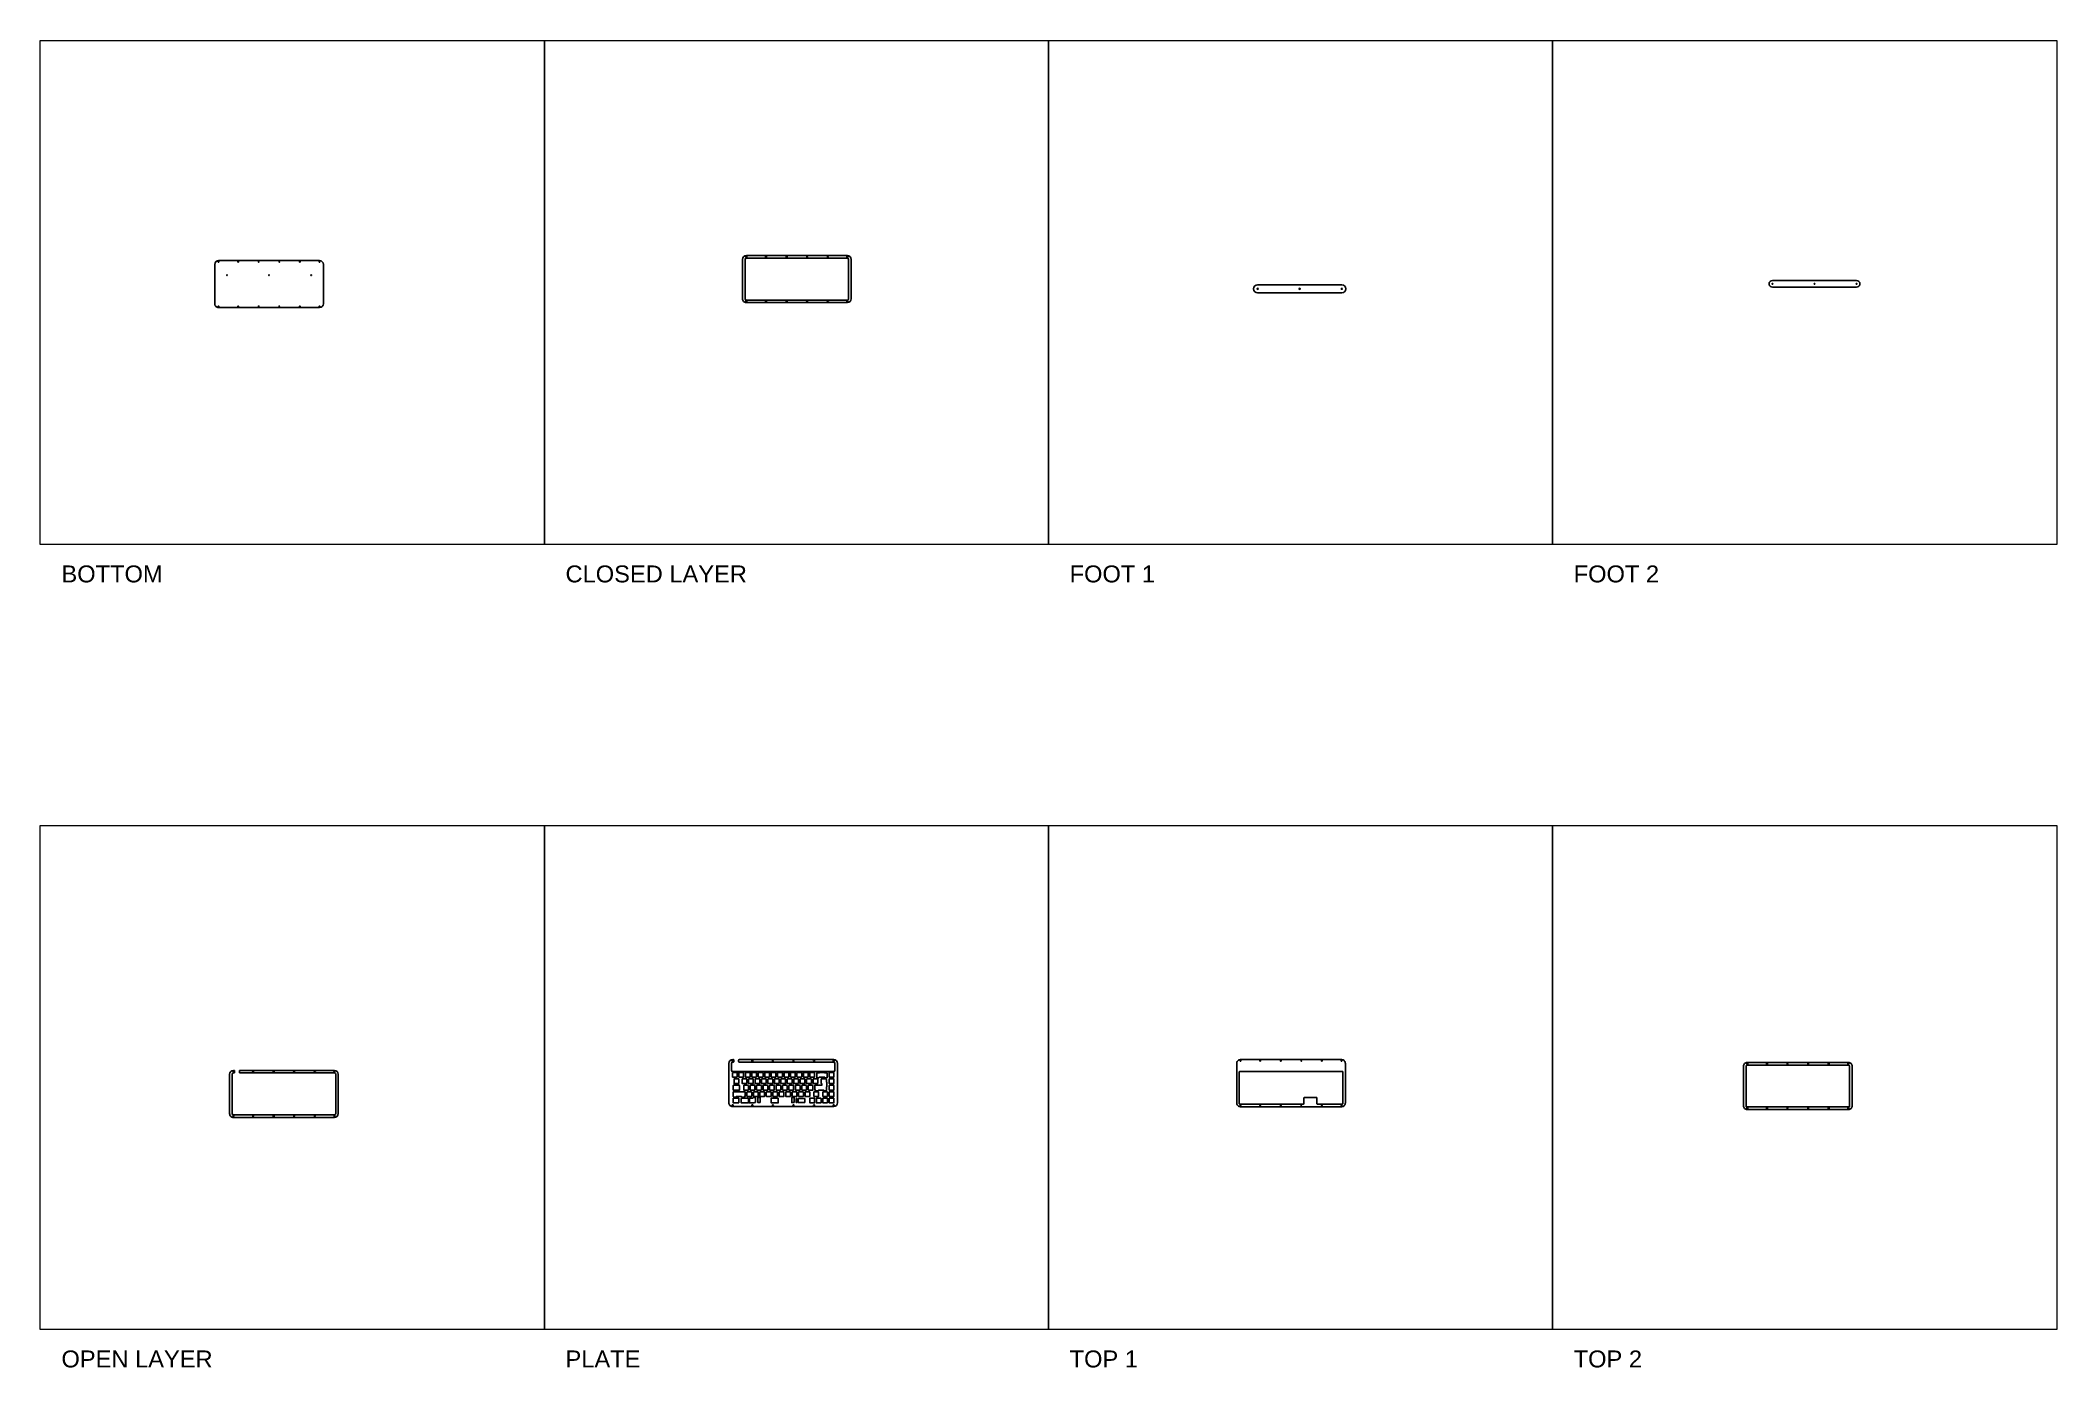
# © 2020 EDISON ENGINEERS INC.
# Model space of a CAD drawing. Header units: millimetres. Extents: x 37586 to 43540, y 7094 to 11012.
import ezdxf

# ---------------------------------------------------------------- set-up
doc = ezdxf.new("R2010")
doc.units = ezdxf.units.MM
doc.header["$MEASUREMENT"] = 0
doc.layers.add('00.NPLOT', color=3, linetype='Continuous', lineweight=18, plot=False)
doc.layers.add('GanJing-open-layer v1_0', color=7, linetype='Continuous')
doc.layers.add('GanJing-plate v1_0', color=7, linetype='Continuous')
doc.styles.get("Standard").update_dxf_attribs({"font": '', "height": 2})
doc.styles.get('Standard').set_extended_font_data('Helvetica')

msp = doc.modelspace()

# ---------------------------------------------------------------- linework, layer by layer
at = {"color": 0}
for p, q in [((38410.8, 10361.7), (38112.5, 10361.7)), ((39659.7, 10364.9), (39659.7, 10248.8)), ((39667.3, 10248.7), (39667.3, 10364.9)), ((39969.3, 10376.3), (39671, 10376.3)), ((39671, 10368.7), (39969.3, 10368.7)), ((39973, 10364.9), (39973, 10248.7)), ((39980.6, 10248.8), (39980.6, 10364.9)), ((38101.2, 10350.3), (38101.2, 10234.2)), ((38422.1, 10234.2), (38422.1, 10350.3)), ((42949, 10302.9), (42700.5, 10302.9)), ((39969.3, 10245), (39671, 10245)), ((41429, 10290.2), (41180.6, 10290.2)), ((41180.6, 10266.2), (41429, 10266.2)), ((42700.5, 10282.9), (42949, 10282.9)), ((38112.5, 10222.8), (38410.8, 10222.8)), ((39671, 10237.4), (39969.3, 10237.4))]:
    msp.add_line(p, q, dxfattribs=at)
for p, q in [((39630.6, 8003.3), (39632.1, 8003.3)), ((39630.6, 7995.7), (39632.1, 7995.7)), ((38156.5, 7971.1), (38158, 7971.1)), ((38156.5, 7963.5), (38158, 7963.5)), ((38454.8, 7971.1), (38176, 7971.1)), ((38454.8, 7963.5), (38176, 7963.5)), ((39629.9, 7964.4), (39629.9, 7951.9)), ((39630.7, 7965.2), (39643.2, 7965.2)), ((39630.7, 7951.2), (39643.2, 7951.2)), ((39632.3, 7926.3), (39632.3, 7913.8)), ((39633, 7927.1), (39650.3, 7927.1)), ((39634.7, 7945.4), (39634.7, 7932.9)), ((39635.4, 7946.1), (39647.9, 7946.1)), ((39635.4, 7932.1), (39647.9, 7932.1)), ((39643.9, 7964.4), (39643.9, 7951.9)), ((39648.7, 7945.4), (39648.7, 7932.9)), ((39649, 7964.4), (39649, 7951.9)), ((39649.7, 7965.2), (39662.2, 7965.2)), ((39649.7, 7951.2), (39662.2, 7951.2)), ((39651, 7926.3), (39651, 7913.8)), ((39658.5, 7945.4), (39658.5, 7932.9)), ((39659.2, 7946.1), (39671.7, 7946.1)), ((39659.2, 7932.1), (39671.7, 7932.1)), ((39663, 7964.4), (39663, 7951.9)), ((39663.2, 7926.3), (39663.2, 7913.8)), ((39664, 7927.1), (39676.5, 7927.1)), ((39668, 7964.4), (39668, 7951.9)), ((39668.8, 7965.2), (39681.3, 7965.2)), ((39668.8, 7951.2), (39681.3, 7951.2)), ((39672.5, 7945.4), (39672.5, 7932.9)), ((39677.2, 7926.3), (39677.2, 7913.8)), ((39677.5, 7945.4), (39677.5, 7932.9)), ((39678.3, 7946.1), (39690.8, 7946.1)), ((39678.3, 7932.1), (39690.8, 7932.1)), ((39682, 7964.4), (39682, 7951.9)), ((39682.3, 7926.3), (39682.3, 7913.8)), ((39683, 7927.1), (39695.5, 7927.1)), ((39687.1, 7964.4), (39687.1, 7951.9)), ((39687.8, 7965.2), (39700.3, 7965.2)), ((39687.8, 7951.2), (39700.3, 7951.2)), ((39691.5, 7945.4), (39691.5, 7932.9)), ((39696.3, 7926.3), (39696.3, 7913.8)), ((39696.6, 7945.4), (39696.6, 7932.9)), ((39697.3, 7946.1), (39709.8, 7946.1)), ((39697.3, 7932.1), (39709.8, 7932.1)), ((39701.1, 7964.4), (39701.1, 7951.9)), ((39701.3, 7926.3), (39701.3, 7913.8)), ((39702.1, 7927.1), (39714.6, 7927.1)), ((39706.1, 7964.4), (39706.1, 7951.9)), ((39706.9, 7965.2), (39719.4, 7965.2)), ((39706.9, 7951.2), (39719.4, 7951.2)), ((39710.6, 7945.4), (39710.6, 7932.9)), ((39715.3, 7926.3), (39715.3, 7913.8)), ((39715.6, 7945.4), (39715.6, 7932.9)), ((39716.4, 7946.1), (39728.9, 7946.1)), ((39716.4, 7932.1), (39728.9, 7932.1)), ((39720.1, 7964.4), (39720.1, 7951.9)), ((39720.4, 7926.3), (39720.4, 7913.8)), ((39721.1, 7927.1), (39733.6, 7927.1)), ((39725.2, 7964.4), (39725.2, 7951.9)), ((39725.9, 7965.2), (39738.4, 7965.2)), ((39725.9, 7951.2), (39738.4, 7951.2)), ((39729.6, 7945.4), (39729.6, 7932.9)), ((39734.4, 7926.3), (39734.4, 7913.8)), ((39734.7, 7945.4), (39734.7, 7932.9)), ((39735.4, 7946.1), (39747.9, 7946.1)), ((39735.4, 7932.1), (39747.9, 7932.1)), ((39739.2, 7964.4), (39739.2, 7951.9)), ((39739.4, 7926.3), (39739.4, 7913.8)), ((39740.2, 7927.1), (39752.7, 7927.1)), ((39744.2, 7964.4), (39744.2, 7951.9)), ((39745, 7965.2), (39757.5, 7965.2)), ((39745, 7951.2), (39757.5, 7951.2)), ((39748.7, 7945.4), (39748.7, 7932.9)), ((39753.4, 7926.3), (39753.4, 7913.8)), ((39753.7, 7945.4), (39753.7, 7932.9)), ((39754.5, 7946.1), (39767, 7946.1)), ((39754.5, 7932.1), (39767, 7932.1)), ((39758.2, 7964.4), (39758.2, 7951.9)), ((39758.5, 7926.3), (39758.5, 7913.8)), ((39759.2, 7927.1), (39771.7, 7927.1)), ((39763.3, 7964.4), (39763.3, 7951.9)), ((39764, 7965.2), (39776.5, 7965.2)), ((39764, 7951.2), (39776.5, 7951.2)), ((39767.7, 7945.4), (39767.7, 7932.9)), ((39772.5, 7926.3), (39772.5, 7913.8)), ((39772.8, 7945.4), (39772.8, 7932.9)), ((39773.5, 7946.1), (39786, 7946.1)), ((39773.5, 7932.1), (39786, 7932.1)), ((39777.3, 7964.4), (39777.3, 7951.9)), ((39777.5, 7926.3), (39777.5, 7913.8)), ((39778.3, 7927.1), (39790.8, 7927.1)), ((39782.3, 7964.4), (39782.3, 7951.9)), ((39783.1, 7965.2), (39795.6, 7965.2)), ((39783.1, 7951.2), (39795.6, 7951.2)), ((39786.8, 7945.4), (39786.8, 7932.9)), ((39791.5, 7926.3), (39791.5, 7913.8)), ((39791.8, 7945.4), (39791.8, 7932.9)), ((39792.6, 7946.1), (39805.1, 7946.1)), ((39792.6, 7932.1), (39805.1, 7932.1)), ((39796.3, 7964.4), (39796.3, 7951.9)), ((39796.6, 7926.3), (39796.6, 7913.8)), ((39797.3, 7927.1), (39809.8, 7927.1)), ((39801.4, 7964.4), (39801.4, 7951.9)), ((39802.1, 7965.2), (39814.6, 7965.2)), ((39802.1, 7951.2), (39814.6, 7951.2)), ((39805.8, 7945.4), (39805.8, 7932.9)), ((39810.6, 7926.3), (39810.6, 7913.8)), ((39810.9, 7945.4), (39810.9, 7932.9)), ((39811.6, 7946.1), (39824.1, 7946.1)), ((39811.6, 7932.1), (39824.1, 7932.1)), ((39815.4, 7964.4), (39815.4, 7951.9)), ((39815.6, 7926.3), (39815.6, 7913.8)), ((39816.4, 7927.1), (39828.9, 7927.1)), ((39820.4, 7964.4), (39820.4, 7951.9)), ((39821.2, 7965.2), (39833.7, 7965.2)), ((39821.2, 7951.2), (39833.7, 7951.2)), ((39824.9, 7945.4), (39824.9, 7932.9)), ((39829.6, 7926.3), (39829.6, 7913.8)), ((39829.9, 7945.4), (39829.9, 7932.9)), ((39830.7, 7946.1), (39843.2, 7946.1)), ((39830.7, 7932.1), (39843.2, 7932.1)), ((39834.4, 7964.4), (39834.4, 7951.9)), ((39834.7, 7926.3), (39834.7, 7913.8)), ((39835.4, 7927.1), (39847.9, 7927.1)), ((39839.5, 7964.4), (39839.5, 7951.9)), ((39840.2, 7965.2), (39852.7, 7965.2)), ((39840.2, 7951.2), (39852.7, 7951.2)), ((39843.9, 7945.4), (39843.9, 7932.9)), ((39848.7, 7926.3), (39848.7, 7913.8)), ((39849, 7945.4), (39849, 7932.9)), ((39849.7, 7946.1), (39862.2, 7946.1)), ((39849.7, 7932.1), (39862.2, 7932.1)), ((39853.5, 7964.4), (39853.5, 7951.9)), ((39853.7, 7926.3), (39853.7, 7913.8)), ((39854.5, 7927.1), (39867, 7927.1)), ((39858.5, 7964.4), (39858.5, 7951.9)), ((39859.3, 7965.2), (39871.8, 7965.2)), ((39859.3, 7951.2), (39871.8, 7951.2)), ((39863, 7945.4), (39863, 7932.9)), ((39867.7, 7926.3), (39867.7, 7913.8)), ((39868, 7945.4), (39868, 7932.9)), ((39868.8, 7946.1), (39881.3, 7946.1)), ((39868.8, 7932.1), (39881.3, 7932.1)), ((39872.5, 7964.4), (39872.5, 7951.9)), ((39872.8, 7926.3), (39872.8, 7913.8)), ((39893.2, 7927.1), (39873.5, 7927.1)), ((39878.6, 7963.4), (39878.6, 7949.9)), ((39879.4, 7964.2), (39886.2, 7964.2)), ((39879.4, 7949.2), (39884.9, 7949.2)), ((39882, 7945.4), (39882, 7932.9)), ((39885.6, 7949.9), (39885.6, 7950.2)), ((39886.6, 7951.2), (39901.5, 7951.2)), ((39887.8, 7965.2), (39900.3, 7965.2)), ((39891.8, 7945.4), (39891.8, 7932.9)), ((39892.6, 7946.1), (39905.1, 7946.1)), ((39892.6, 7932.1), (39893.2, 7932.1)), ((39894.2, 7931.1), (39894.2, 7928.1)), ((39908.8, 7964.2), (39901.9, 7964.2)), ((39902.5, 7949.9), (39902.5, 7950.2)), ((39903.3, 7949.2), (39908.8, 7949.2)), ((39907.2, 7944.3), (39907.2, 7937.4)), ((39907.2, 7911.8), (39907.2, 7921.8)), ((39908.2, 7935.9), (39908.2, 7923.4)), ((39909.5, 7963.4), (39909.5, 7949.9)), ((39915.7, 7964.4), (39915.7, 7951.9)), ((39915.7, 7945.4), (39915.7, 7932.9)), ((39915.7, 7926.3), (39915.7, 7913.8)), ((39916.4, 7965.2), (39928.9, 7965.2)), ((39916.4, 7951.2), (39928.9, 7951.2)), ((39916.4, 7946.1), (39928.9, 7946.1)), ((39916.4, 7932.1), (39928.9, 7932.1)), ((39916.4, 7927.1), (39928.9, 7927.1)), ((39929.7, 7964.4), (39929.7, 7951.9)), ((39929.7, 7945.4), (39929.7, 7932.9)), ((39929.7, 7926.3), (39929.7, 7913.8)), ((39632.3, 7907.3), (39632.3, 7894.8)), ((39632.3, 7888.2), (39632.3, 7875.7)), ((39633, 7913.1), (39650.3, 7913.1)), ((39633, 7908), (39667, 7908)), ((39633, 7889), (39647.9, 7889)), ((39633, 7875), (39647.9, 7875)), ((39633.4, 7892.8), (39633.4, 7893.2)), ((39634.1, 7892), (39639.6, 7892)), ((39640.4, 7892.8), (39640.4, 7893)), ((39656.2, 7894), (39641.4, 7894)), ((39648.7, 7888.2), (39648.7, 7875.7)), ((39656.1, 7888.2), (39656.1, 7875.7)), ((39656.8, 7889), (39676.5, 7889)), ((39656.8, 7875), (39676.5, 7875)), ((39657.2, 7892.8), (39657.2, 7893)), ((39658, 7892), (39663.5, 7892)), ((39664, 7913.1), (39676.5, 7913.1)), ((39664.2, 7892.8), (39664.2, 7893)), ((39665.2, 7894), (39667, 7894)), ((39667.7, 7907.3), (39667.7, 7894.8)), ((39672.8, 7907.3), (39672.8, 7894.8)), ((39673.5, 7908), (39686, 7908)), ((39673.5, 7894), (39686, 7894)), ((39677.2, 7888.2), (39677.2, 7875.7)), ((39679.9, 7888.2), (39679.9, 7875.7)), ((39680.7, 7889), (39689.6, 7889)), ((39680.7, 7875), (39693.2, 7875)), ((39683, 7913.1), (39695.5, 7913.1)), ((39686.8, 7907.3), (39686.8, 7894.8)), ((39690.6, 7890), (39690.6, 7890.2)), ((39696.8, 7891), (39691.3, 7891)), ((39691.8, 7907.3), (39691.8, 7894.8)), ((39692.6, 7908), (39705.1, 7908)), ((39692.6, 7894), (39705.1, 7894)), ((39694.7, 7876), (39696.8, 7876)), ((39697.6, 7876.7), (39697.6, 7890.2)), ((39702.1, 7913.1), (39714.6, 7913.1)), ((39704.8, 7876.7), (39704.8, 7890.2)), ((39711.1, 7891), (39705.6, 7891)), ((39711.1, 7876), (39705.6, 7876)), ((39705.8, 7907.3), (39705.8, 7894.8)), ((39710.9, 7907.3), (39710.9, 7894.8)), ((39711.6, 7908), (39724.1, 7908)), ((39711.6, 7894), (39724.1, 7894)), ((39711.8, 7876.7), (39711.8, 7890.2)), ((39721.1, 7913.1), (39733.6, 7913.1)), ((39724.9, 7907.3), (39724.9, 7894.8)), ((39729.9, 7907.3), (39729.9, 7894.8)), ((39730.7, 7908), (39743.2, 7908)), ((39730.7, 7894), (39743.2, 7894)), ((39740.2, 7913.1), (39752.7, 7913.1)), ((39743.9, 7907.3), (39743.9, 7894.8)), ((39744.2, 7888.2), (39744.2, 7875.7)), ((39745, 7889), (39764.6, 7889)), ((39745, 7875), (39764.6, 7875)), ((39749, 7907.3), (39749, 7894.8)), ((39749.7, 7908), (39762.2, 7908)), ((39749.7, 7894), (39762.2, 7894)), ((39759.2, 7913.1), (39771.7, 7913.1)), ((39763, 7907.3), (39763, 7894.8)), ((39765.3, 7888.2), (39765.3, 7875.7)), ((39768, 7907.3), (39768, 7894.8)), ((39768.8, 7908), (39781.3, 7908)), ((39768.8, 7894), (39781.3, 7894)), ((39778.3, 7913.1), (39790.8, 7913.1)), ((39782, 7907.3), (39782, 7894.8)), ((39787.1, 7907.3), (39787.1, 7894.8)), ((39787.8, 7908), (39800.3, 7908)), ((39787.8, 7894), (39800.3, 7894)), ((39797.3, 7913.1), (39809.8, 7913.1)), ((39801.1, 7907.3), (39801.1, 7894.8)), ((39804.8, 7876.7), (39804.8, 7890.2)), ((39804.9, 7876.7), (39804.9, 7890.2)), ((39811.1, 7891), (39805.6, 7891)), ((39811.1, 7891), (39805.6, 7891)), ((39811.1, 7876), (39805.6, 7876)), ((39811.1, 7876), (39805.6, 7876)), ((39806.1, 7907.3), (39806.1, 7894.8)), ((39806.9, 7908), (39819.4, 7908)), ((39806.9, 7894), (39819.4, 7894)), ((39811.8, 7876.7), (39811.8, 7890.2)), ((39811.9, 7876.7), (39811.9, 7890.2)), ((39816.4, 7913.1), (39828.9, 7913.1)), ((39817.9, 7887.2), (39817.9, 7876.7)), ((39818.7, 7888), (39820.4, 7888)), ((39818.7, 7876), (39820.4, 7876)), ((39820.1, 7907.3), (39820.1, 7894.8)), ((39821.2, 7887.2), (39821.2, 7876.7)), ((39824.4, 7887.2), (39824.4, 7876.7)), ((39825.2, 7907.3), (39825.2, 7894.8)), ((39825.2, 7888), (39842.8, 7888)), ((39825.2, 7876), (39842.8, 7876)), ((39825.9, 7908), (39838.4, 7908)), ((39825.9, 7894), (39838.4, 7894)), ((39835.4, 7913.1), (39847.9, 7913.1)), ((39839.2, 7907.3), (39839.2, 7894.8)), ((39843.6, 7876.7), (39843.6, 7887.2)), ((39844.2, 7907.3), (39844.2, 7894.8)), ((39845, 7908), (39857.5, 7908)), ((39845, 7894), (39857.5, 7894)), ((39854.5, 7913.1), (39867, 7913.1)), ((39858.2, 7907.3), (39858.2, 7894.8)), ((39858.5, 7888.2), (39858.5, 7875.7)), ((39859.3, 7889), (39871.8, 7889)), ((39859.3, 7875), (39871.8, 7875)), ((39870.4, 7907.3), (39870.4, 7894.8)), ((39871.2, 7908), (39883.7, 7908)), ((39871.2, 7894), (39883.7, 7894)), ((39872.5, 7888.2), (39872.5, 7875.7)), ((39873.5, 7913.1), (39875.3, 7913.1)), ((39876.3, 7911.8), (39876.3, 7912.1)), ((39877, 7911.1), (39882.5, 7911.1)), ((39877.6, 7888.2), (39877.6, 7875.7)), ((39878.3, 7889), (39890.8, 7889)), ((39878.3, 7875), (39890.8, 7875)), ((39883.3, 7911.8), (39883.3, 7912.1)), ((39884.3, 7913.1), (39899.1, 7913.1)), ((39884.4, 7907.3), (39884.4, 7894.8)), ((39891.6, 7888.2), (39891.6, 7875.7)), ((39896.6, 7907.3), (39896.6, 7894.8)), ((39896.6, 7888.2), (39896.6, 7875.7)), ((39897.4, 7908), (39909.9, 7908)), ((39897.4, 7894), (39909.9, 7894)), ((39897.4, 7889), (39909.9, 7889)), ((39897.4, 7875), (39909.9, 7875)), ((39900.1, 7911.8), (39900.1, 7912.1)), ((39900.9, 7911.1), (39906.5, 7911.1)), ((39910.6, 7907.3), (39910.6, 7894.8)), ((39910.6, 7888.2), (39910.6, 7875.7)), ((39915.7, 7907.3), (39915.7, 7894.8)), ((39915.7, 7888.2), (39915.7, 7875.7)), ((39916.4, 7913.1), (39928.9, 7913.1)), ((39916.4, 7908), (39928.9, 7908)), ((39916.4, 7894), (39928.9, 7894)), ((39916.4, 7889), (39928.9, 7889)), ((39916.4, 7875), (39928.9, 7875)), ((39929.7, 7907.3), (39929.7, 7894.8)), ((39929.7, 7888.2), (39929.7, 7875.7)), ((41317.3, 7872.7), (41317.3, 7890.2)), ((41318.3, 7891.2), (41354.3, 7891.2)), ((41355.3, 7890.2), (41355.3, 7872.7))]:
    msp.add_line(p, q)
for points in [[(41118.7, 7875.4, 0.414363), (41130, 7864.1), (41428.3, 7864.1, 0.414214), (41439.6, 7875.4), (41439.6, 7991.6, 0.414214), (41428.3, 8002.9), (41130, 8002.9, 0.414214), (41118.7, 7991.6)], [(42615, 7867, 0.414363), (42626.3, 7855.7), (42924.6, 7855.7, 0.414214), (42935.9, 7867), (42935.9, 7983.2, 0.414214), (42924.6, 7994.5), (42626.3, 7994.5, 0.414214), (42615, 7983.2)]]:
    msp.add_lwpolyline(points, format="xyb", close=True, dxfattribs=at)
at = {"linetype": 'Continuous'}
msp.add_lwpolyline([(42623.6, 7863.2), (42927.3, 7863.2, 0.414228), (42928.3, 7864.2), (42928.3, 7983.2, 0.414199), (42924.6, 7986.9), (42626.3, 7986.9, 0.414213), (42622.6, 7983.2), (42622.6, 7864.2, 0.414214)], format="xyb", close=True, dxfattribs=at)
at = {"color": 0}
msp.add_lwpolyline([(41356.3, 7871.7), (41431.1, 7871.7, 0.414214), (41432.1, 7872.7), (41432.1, 7966.9, 0.414214), (41431.1, 7967.9), (41127.3, 7967.9, 0.414214), (41126.3, 7966.9), (41126.3, 7872.7, 0.414214), (41127.3, 7871.7), (41316.3, 7871.7)], format="xyb", dxfattribs=at)
for centre, radius in [((38112.5, 10357.9), 1.1), ((38170.5, 10357.9), 1.1), ((38231.2, 10357.9), 1.1), ((38292, 10357.9), 1.1), ((38352.7, 10357.9), 1.1), ((38410.8, 10357.9), 1.1), ((39671, 10372.5), 1.7), ((39729.1, 10372.5), 1.7), ((39789.8, 10372.5), 1.7), ((39850.5, 10372.5), 1.7), ((39911.3, 10372.5), 1.7), ((39969.3, 10372.5), 1.7), ((38137.4, 10318.5), 1.1), ((38261.6, 10318.5), 1.1), ((38385.9, 10318.5), 1.1), ((39671, 10241.2), 1.7), ((39729.1, 10241.2), 1.7), ((39789.8, 10241.2), 1.7), ((39850.5, 10241.2), 1.7), ((39911.3, 10241.2), 1.7), ((39969.3, 10241.2), 1.7), ((41180.6, 10278.2), 1.7), ((41304.8, 10278.2), 1.7), ((41429, 10278.2), 1.7), ((42700.5, 10292.9), 1.1), ((42824.7, 10292.9), 1.1), ((42949, 10292.9), 1.1), ((38112.5, 10226.6), 1.1), ((38170.5, 10226.6), 1.1), ((38231.2, 10226.6), 1.1), ((38292, 10226.6), 1.1), ((38352.7, 10226.6), 1.1), ((38410.8, 10226.6), 1.1), ((41130, 7999.2), 1.1), ((41188.1, 7999.2), 1.1), ((41248.8, 7999.2), 1.1), ((41309.5, 7999.2), 1.1), ((41370.3, 7999.2), 1.1), ((41428.3, 7999.2), 1.1), ((42626.3, 7990.7), 1.7), ((42684.3, 7990.7), 1.7), ((42745.1, 7990.7), 1.7), ((42805.8, 7990.7), 1.7), ((42866.5, 7990.7), 1.7), ((42924.6, 7990.7), 1.7), ((41130, 7867.9), 1.1), ((41188.1, 7867.9), 1.1), ((41248.8, 7867.9), 1.1), ((41309.5, 7867.9), 1.1), ((41370.3, 7867.9), 1.1), ((41428.3, 7867.9), 1.1), ((42626.3, 7859.5), 1.7), ((42684.3, 7859.5), 1.7), ((42745.1, 7859.5), 1.7), ((42805.8, 7859.5), 1.7), ((42866.5, 7859.5), 1.7), ((42924.6, 7859.5), 1.7)]:
    msp.add_circle(centre, radius, dxfattribs=at)
for centre, radius, start, end in [((38112.5, 10350.3), 11.3, 90, 180), ((38410.8, 10350.3), 11.3, 0, 90), ((39671, 10364.9), 11.3, 90, 180), ((39671, 10364.9), 3.73, 90, 180), ((39969.3, 10364.9), 11.3, 0, 90), ((39969.3, 10364.9), 3.73, 0, 90), ((42700.5, 10292.9), 10, 90, 270), ((42949, 10292.9), 10, 270, 90), ((39671, 10248.8), 11.3, 179.98377, 270.01291), ((39671, 10248.7), 3.73, 180, 270), ((39969.3, 10248.8), 11.3, 270, 0), ((39969.3, 10248.7), 3.73, 270, 0.00284), ((41180.6, 10278.2), 12, 90, 270), ((41429, 10278.2), 12, 270, 90), ((38112.5, 10234.2), 11.3, 179.98377, 270.01291), ((38410.8, 10234.2), 11.3, 270, 0)]:
    msp.add_arc(centre, radius, start, end, dxfattribs=at)
for centre, radius, start, end in [((39630.7, 7964.4), 0.75, 90, 180), ((39630.7, 7951.9), 0.75, 180, 270), ((39633, 7926.3), 0.75, 90, 180), ((39635.4, 7945.4), 0.75, 90, 180), ((39635.4, 7932.9), 0.75, 180, 270), ((39643.2, 7964.4), 0.75, 0, 90), ((39643.2, 7951.9), 0.75, 270, 0), ((39647.9, 7945.4), 0.75, 0, 90), ((39647.9, 7932.9), 0.75, 270, 0), ((39649.7, 7964.4), 0.75, 90, 180), ((39649.7, 7951.9), 0.75, 180, 270), ((39650.3, 7926.3), 0.75, 0, 90), ((39659.2, 7945.4), 0.75, 90, 180), ((39659.2, 7932.9), 0.75, 180, 270), ((39662.2, 7964.4), 0.75, 0, 90), ((39662.2, 7951.9), 0.75, 270, 0), ((39664, 7926.3), 0.75, 90, 180), ((39668.8, 7964.4), 0.75, 90, 180), ((39668.8, 7951.9), 0.75, 180, 270), ((39671.7, 7945.4), 0.75, 0, 90), ((39671.7, 7932.9), 0.75, 270, 0), ((39676.5, 7926.3), 0.75, 0, 90), ((39678.3, 7945.4), 0.75, 90, 180), ((39678.3, 7932.9), 0.75, 180, 270), ((39681.3, 7964.4), 0.75, 0, 90), ((39681.3, 7951.9), 0.75, 270, 0), ((39683, 7926.3), 0.75, 90, 180), ((39687.8, 7964.4), 0.75, 90, 180), ((39687.8, 7951.9), 0.75, 180, 270), ((39690.8, 7945.4), 0.75, 0, 90), ((39690.8, 7932.9), 0.75, 270, 0), ((39695.5, 7926.3), 0.75, 0, 90), ((39697.3, 7945.4), 0.75, 90, 180), ((39697.3, 7932.9), 0.75, 180, 270), ((39700.3, 7964.4), 0.75, 0, 90), ((39700.3, 7951.9), 0.75, 270, 0), ((39702.1, 7926.3), 0.75, 90, 180), ((39706.9, 7964.4), 0.75, 90, 180), ((39706.9, 7951.9), 0.75, 180, 270), ((39709.8, 7945.4), 0.75, 0, 90), ((39709.8, 7932.9), 0.75, 270, 0), ((39714.6, 7926.3), 0.75, 0, 90), ((39716.4, 7945.4), 0.75, 90, 180), ((39716.4, 7932.9), 0.75, 180, 270), ((39719.4, 7964.4), 0.75, 0, 90), ((39719.4, 7951.9), 0.75, 270, 0), ((39721.1, 7926.3), 0.75, 90, 180), ((39725.9, 7964.4), 0.75, 90, 180), ((39725.9, 7951.9), 0.75, 180, 270), ((39728.9, 7945.4), 0.75, 0, 90), ((39728.9, 7932.9), 0.75, 270, 0), ((39733.6, 7926.3), 0.75, 0, 90), ((39735.4, 7945.4), 0.75, 90, 180), ((39735.4, 7932.9), 0.75, 180, 270), ((39738.4, 7964.4), 0.75, 0, 90), ((39738.4, 7951.9), 0.75, 270, 0), ((39740.2, 7926.3), 0.75, 90, 180), ((39745, 7964.4), 0.75, 90, 180), ((39745, 7951.9), 0.75, 180, 270), ((39747.9, 7945.4), 0.75, 0, 90), ((39747.9, 7932.9), 0.75, 270, 0), ((39752.7, 7926.3), 0.75, 0, 90), ((39754.5, 7945.4), 0.75, 90, 180), ((39754.5, 7932.9), 0.75, 180, 270), ((39757.5, 7964.4), 0.75, 0, 90), ((39757.5, 7951.9), 0.75, 270, 0), ((39759.2, 7926.3), 0.75, 90, 180), ((39764, 7964.4), 0.75, 90, 180), ((39764, 7951.9), 0.75, 180, 270), ((39767, 7945.4), 0.75, 0, 90), ((39767, 7932.9), 0.75, 270, 0), ((39771.7, 7926.3), 0.75, 0, 90), ((39773.5, 7945.4), 0.75, 90, 180), ((39773.5, 7932.9), 0.75, 180, 270), ((39776.5, 7964.4), 0.75, 0, 90), ((39776.5, 7951.9), 0.75, 270, 0), ((39778.3, 7926.3), 0.75, 90, 180), ((39783.1, 7964.4), 0.75, 90, 180), ((39783.1, 7951.9), 0.75, 180, 270), ((39786, 7945.4), 0.75, 0, 90), ((39786, 7932.9), 0.75, 270, 0), ((39790.8, 7926.3), 0.75, 0, 90), ((39792.6, 7945.4), 0.75, 90, 180), ((39792.6, 7932.9), 0.75, 180, 270), ((39795.6, 7964.4), 0.75, 0, 90), ((39795.6, 7951.9), 0.75, 270, 0), ((39797.3, 7926.3), 0.75, 90, 180), ((39802.1, 7964.4), 0.75, 90, 180), ((39802.1, 7951.9), 0.75, 180, 270), ((39805.1, 7945.4), 0.75, 0, 90), ((39805.1, 7932.9), 0.75, 270, 0), ((39809.8, 7926.3), 0.75, 0, 90), ((39811.6, 7945.4), 0.75, 90, 180), ((39811.6, 7932.9), 0.75, 180, 270), ((39814.6, 7964.4), 0.75, 0, 90), ((39814.6, 7951.9), 0.75, 270, 0), ((39816.4, 7926.3), 0.75, 90, 180), ((39821.2, 7964.4), 0.75, 90, 180), ((39821.2, 7951.9), 0.75, 180, 270), ((39824.1, 7945.4), 0.75, 0, 90), ((39824.1, 7932.9), 0.75, 270, 0), ((39828.9, 7926.3), 0.75, 0, 90), ((39830.7, 7945.4), 0.75, 90, 180), ((39830.7, 7932.9), 0.75, 180, 270), ((39833.7, 7964.4), 0.75, 0, 90), ((39833.7, 7951.9), 0.75, 270, 0), ((39835.4, 7926.3), 0.75, 90, 180), ((39840.2, 7964.4), 0.75, 90, 180), ((39840.2, 7951.9), 0.75, 180, 270), ((39843.2, 7945.4), 0.75, 0, 90), ((39843.2, 7932.9), 0.75, 270, 0), ((39847.9, 7926.3), 0.75, 0, 90), ((39849.7, 7945.4), 0.75, 90, 180), ((39849.7, 7932.9), 0.75, 180, 270), ((39852.7, 7964.4), 0.75, 0, 90), ((39852.7, 7951.9), 0.75, 270, 0), ((39854.5, 7926.3), 0.75, 90, 180), ((39859.3, 7964.4), 0.75, 90, 180), ((39859.3, 7951.9), 0.75, 180, 270), ((39862.2, 7945.4), 0.75, 0, 90), ((39862.2, 7932.9), 0.75, 270, 0), ((39867, 7926.3), 0.75, 0, 90), ((39868.8, 7945.4), 0.75, 90, 180), ((39868.8, 7932.9), 0.75, 180, 270), ((39871.8, 7964.4), 0.75, 0, 90), ((39871.8, 7951.9), 0.75, 270, 0), ((39873.5, 7926.3), 0.75, 90, 180), ((39879.4, 7963.4), 0.75, 90, 180), ((39879.4, 7949.9), 0.75, 180, 270), ((39881.3, 7945.4), 0.75, 0, 90), ((39881.3, 7932.9), 0.75, 270, 0), ((39884.9, 7949.9), 0.75, 270, 0), ((39886.6, 7950.2), 1, 90, 180), ((39886.2, 7965.2), 1, 270, 334.62307), ((39887.8, 7964.4), 0.75, 90, 154.62307), ((39892.6, 7945.4), 0.75, 90, 180), ((39892.6, 7932.9), 0.75, 180, 270), ((39893.2, 7931.1), 1, 0, 90), ((39893.2, 7928.1), 1, 270, 0), ((39900.3, 7964.4), 0.75, 25.37693, 90), ((39901.9, 7965.2), 1, 205.37693, 270), ((39901.5, 7950.2), 1, 0, 90), ((39903.3, 7949.9), 0.75, 180, 270), ((39905.1, 7945.4), 0.75, 21.6532, 90), ((39906.7, 7946), 1, 201.6532, 261.94356), ((39906.5, 7944.3), 0.75, 0, 81.94356), ((39908.2, 7937.4), 1, 180, 244.62307), ((39908.2, 7921.8), 1, 115.37693, 180), ((39907.5, 7935.9), 0.75, 0, 64.62307), ((39907.5, 7923.4), 0.75, 295.37693, 0), ((39908.8, 7963.4), 0.75, 0, 90), ((39908.8, 7949.9), 0.75, 270, 0), ((39916.4, 7964.4), 0.75, 90, 180), ((39916.4, 7951.9), 0.75, 180, 270), ((39916.4, 7945.4), 0.75, 90, 180), ((39916.4, 7932.9), 0.75, 180, 270), ((39916.4, 7926.3), 0.75, 90, 180), ((39928.9, 7964.4), 0.75, 0, 90), ((39928.9, 7951.9), 0.75, 270, 0), ((39928.9, 7945.4), 0.75, 0, 90), ((39928.9, 7932.9), 0.75, 270, 0), ((39928.9, 7926.3), 0.75, 0, 90), ((39633, 7913.8), 0.75, 180, 270), ((39633, 7907.3), 0.75, 90, 180), ((39633, 7894.8), 0.75, 180, 247.73709), ((39633, 7888.2), 0.75, 90, 180), ((39633, 7875.7), 0.75, 180, 270), ((39632.4, 7893.2), 1, 0, 67.73709), ((39634.1, 7892.8), 0.75, 180, 270), ((39639.6, 7892.8), 0.75, 270, 0), ((39641.4, 7893), 1, 90, 180), ((39647.9, 7888.2), 0.75, 0, 90), ((39647.9, 7875.7), 0.75, 270, 0), ((39650.3, 7913.8), 0.75, 270, 0), ((39656.8, 7888.2), 0.75, 90, 180), ((39656.8, 7875.7), 0.75, 180, 270), ((39656.2, 7893), 1, 0, 90), ((39658, 7892.8), 0.75, 180, 270), ((39664, 7913.8), 0.75, 180, 270), ((39663.5, 7892.8), 0.75, 270, 0), ((39665.2, 7893), 1, 90, 180), ((39667, 7907.3), 0.75, 0, 90), ((39667, 7894.8), 0.75, 270, 0), ((39673.5, 7907.3), 0.75, 90, 180), ((39673.5, 7894.8), 0.75, 180, 270), ((39676.5, 7913.8), 0.75, 270, 0), ((39676.5, 7888.2), 0.75, 0, 90), ((39676.5, 7875.7), 0.75, 270, 0), ((39680.7, 7888.2), 0.75, 90, 180), ((39680.7, 7875.7), 0.75, 180, 270), ((39683, 7913.8), 0.75, 180, 270), ((39686, 7907.3), 0.75, 0, 90), ((39686, 7894.8), 0.75, 270, 0), ((39689.6, 7890), 1, 270, 0), ((39691.3, 7890.2), 0.75, 90, 180), ((39692.6, 7907.3), 0.75, 90, 180), ((39692.6, 7894.8), 0.75, 180, 270), ((39693.2, 7875.7), 0.75, 270, 334.62307), ((39694.7, 7875), 1, 90, 154.62307), ((39695.5, 7913.8), 0.75, 270, 0), ((39696.8, 7890.2), 0.75, 0, 90), ((39696.8, 7876.7), 0.75, 270, 0), ((39702.1, 7913.8), 0.75, 180, 270), ((39705.6, 7890.2), 0.75, 90, 180), ((39705.6, 7876.7), 0.75, 180, 270), ((39705.1, 7907.3), 0.75, 0, 90), ((39705.1, 7894.8), 0.75, 270, 0), ((39711.6, 7907.3), 0.75, 90, 180), ((39711.6, 7894.8), 0.75, 180, 270), ((39711.1, 7890.2), 0.75, 0, 90), ((39711.1, 7876.7), 0.75, 270, 0), ((39714.6, 7913.8), 0.75, 270, 0), ((39721.1, 7913.8), 0.75, 180, 270), ((39724.1, 7907.3), 0.75, 0, 90), ((39724.1, 7894.8), 0.75, 270, 0), ((39730.7, 7907.3), 0.75, 90, 180), ((39730.7, 7894.8), 0.75, 180, 270), ((39733.6, 7913.8), 0.75, 270, 0), ((39740.2, 7913.8), 0.75, 180, 270), ((39743.2, 7907.3), 0.75, 0, 90), ((39743.2, 7894.8), 0.75, 270, 0), ((39745, 7888.2), 0.75, 90, 180), ((39745, 7875.7), 0.75, 180, 270), ((39749.7, 7907.3), 0.75, 90, 180), ((39749.7, 7894.8), 0.75, 180, 270), ((39752.7, 7913.8), 0.75, 270, 0), ((39759.2, 7913.8), 0.75, 180, 270), ((39762.2, 7907.3), 0.75, 0, 90), ((39762.2, 7894.8), 0.75, 270, 0), ((39764.6, 7888.2), 0.75, 0, 90), ((39764.6, 7875.7), 0.75, 270, 0), ((39768.8, 7907.3), 0.75, 90, 180), ((39768.8, 7894.8), 0.75, 180, 270), ((39771.7, 7913.8), 0.75, 270, 0), ((39778.3, 7913.8), 0.75, 180, 270), ((39781.3, 7907.3), 0.75, 0, 90), ((39781.3, 7894.8), 0.75, 270, 0), ((39787.8, 7907.3), 0.75, 90, 180), ((39787.8, 7894.8), 0.75, 180, 270), ((39790.8, 7913.8), 0.75, 270, 0), ((39797.3, 7913.8), 0.75, 180, 270), ((39800.3, 7907.3), 0.75, 0, 90), ((39800.3, 7894.8), 0.75, 270, 0), ((39805.6, 7890.2), 0.75, 90, 180), ((39805.6, 7876.7), 0.75, 180, 270), ((39805.6, 7890.2), 0.75, 90, 180), ((39805.6, 7876.7), 0.75, 180, 270), ((39806.9, 7907.3), 0.75, 90, 180), ((39806.9, 7894.8), 0.75, 180, 270), ((39809.8, 7913.8), 0.75, 270, 0), ((39811.1, 7890.2), 0.75, 0, 90), ((39811.1, 7890.2), 0.75, 0, 90), ((39811.1, 7876.7), 0.75, 270, 0), ((39811.1, 7876.7), 0.75, 270, 0), ((39816.4, 7913.8), 0.75, 180, 270), ((39818.7, 7887.2), 0.75, 90, 180), ((39818.7, 7876.7), 0.75, 180, 270), ((39819.4, 7907.3), 0.75, 0, 90), ((39819.4, 7894.8), 0.75, 270, 0), ((39820.4, 7887.2), 0.75, 0, 90), ((39820.4, 7876.7), 0.75, 270, 0), ((39825.2, 7887.2), 0.75, 90, 180), ((39825.2, 7876.7), 0.75, 180, 270), ((39825.9, 7907.3), 0.75, 90, 180), ((39825.9, 7894.8), 0.75, 180, 270), ((39828.9, 7913.8), 0.75, 270, 0), ((39835.4, 7913.8), 0.75, 180, 270), ((39838.4, 7907.3), 0.75, 0, 90), ((39838.4, 7894.8), 0.75, 270, 0), ((39842.8, 7887.2), 0.75, 0, 90), ((39842.8, 7876.7), 0.75, 270, 0), ((39845, 7907.3), 0.75, 90, 180), ((39845, 7894.8), 0.75, 180, 270), ((39847.9, 7913.8), 0.75, 270, 0), ((39854.5, 7913.8), 0.75, 180, 270), ((39857.5, 7907.3), 0.75, 0, 90), ((39857.5, 7894.8), 0.75, 270, 0), ((39859.3, 7888.2), 0.75, 90, 180), ((39859.3, 7875.7), 0.75, 180, 270), ((39867, 7913.8), 0.75, 270, 0), ((39871.2, 7907.3), 0.75, 90, 180), ((39871.2, 7894.8), 0.75, 180, 270), ((39871.8, 7888.2), 0.75, 0, 90), ((39871.8, 7875.7), 0.75, 270, 0), ((39873.5, 7913.8), 0.75, 180, 270), ((39875.3, 7912.1), 1, 0, 90), ((39877, 7911.8), 0.75, 180, 270), ((39878.3, 7888.2), 0.75, 90, 180), ((39878.3, 7875.7), 0.75, 180, 270), ((39882.5, 7911.8), 0.75, 270, 0), ((39884.3, 7912.1), 1, 90, 180), ((39883.7, 7907.3), 0.75, 0, 90), ((39883.7, 7894.8), 0.75, 270, 0), ((39890.8, 7888.2), 0.75, 0, 90), ((39890.8, 7875.7), 0.75, 270, 0), ((39897.4, 7907.3), 0.75, 90, 180), ((39897.4, 7894.8), 0.75, 180, 270), ((39897.4, 7888.2), 0.75, 90, 180), ((39897.4, 7875.7), 0.75, 180, 270), ((39899.1, 7912.1), 1, 0, 90), ((39900.9, 7911.8), 0.75, 180, 270), ((39906.5, 7911.8), 0.75, 270, 0), ((39909.9, 7907.3), 0.75, 0, 90), ((39909.9, 7894.8), 0.75, 270, 0), ((39909.9, 7888.2), 0.75, 0, 90), ((39909.9, 7875.7), 0.75, 270, 0), ((39916.4, 7913.8), 0.75, 180, 270), ((39916.4, 7907.3), 0.75, 90, 180), ((39916.4, 7894.8), 0.75, 180, 270), ((39916.4, 7888.2), 0.75, 90, 180), ((39916.4, 7875.7), 0.75, 180, 270), ((39928.9, 7913.8), 0.75, 270, 0), ((39928.9, 7907.3), 0.75, 0, 90), ((39928.9, 7894.8), 0.75, 270, 0), ((39928.9, 7888.2), 0.75, 0, 90), ((39928.9, 7875.7), 0.75, 270, 0), ((41316.3, 7872.7), 1, 270, 0), ((41318.3, 7890.2), 1, 90, 180), ((41354.3, 7890.2), 1, 0, 90), ((41356.3, 7872.7), 1, 180, 270)]:
    msp.add_arc(centre, radius, start, end)
at = {"layer": '00.NPLOT'}
for points in [[(37586.3, 11011.6), (39074.7, 11011.6), (39074.7, 9523.2), (37586.3, 9523.2)], [(39074.7, 11011.6), (40563.1, 11011.6), (40563.1, 9523.2), (39074.7, 9523.2)], [(40563.1, 11011.6), (42051.4, 11011.6), (42051.4, 9523.2), (40563.1, 9523.2)], [(42051.4, 11011.6), (43539.8, 11011.6), (43539.8, 9523.2), (42051.4, 9523.2)], [(37586.3, 8694.4), (39074.7, 8694.4), (39074.7, 7206), (37586.3, 7206)], [(39074.7, 8694.4), (40563.1, 8694.4), (40563.1, 7206), (39074.7, 7206)], [(40563.1, 8694.4), (42051.4, 8694.4), (42051.4, 7206), (40563.1, 7206)], [(42051.4, 8694.4), (43539.8, 8694.4), (43539.8, 7206), (42051.4, 7206)]]:
    msp.add_lwpolyline(points, close=True, dxfattribs=at)
at = {"layer": 'GanJing-open-layer v1_0'}
for p, q in [((38145.2, 7959.8), (38145.2, 7843.6)), ((38152.8, 7843.5), (38152.8, 7959.8)), ((38160, 7965.5), (38160, 7969.1)), ((38174, 7969.1), (38174, 7965.5)), ((38458.5, 7959.8), (38458.5, 7843.5)), ((38466.1, 7843.6), (38466.1, 7959.8)), ((38454.8, 7839.8), (38156.5, 7839.8)), ((38156.5, 7832.3), (38454.8, 7832.3))]:
    msp.add_line(p, q, dxfattribs=at)
for centre in [(38156.5, 7967.3), (38214.6, 7967.3), (38275.3, 7967.3), (38336, 7967.3), (38396.7, 7967.3), (38454.8, 7967.3), (38156.5, 7836.1), (38214.6, 7836.1), (38275.3, 7836.1), (38336, 7836.1), (38396.7, 7836.1), (38454.8, 7836.1)]:
    msp.add_circle(centre, 1.7, dxfattribs=at)
for centre, radius, start, end in [((38156.5, 7959.8), 11.3, 90, 180), ((38156.5, 7959.8), 3.73, 90, 180), ((38158, 7969.1), 2, 0, 90), ((38158, 7965.5), 2, 270, 0), ((38176, 7969.1), 2, 90, 180), ((38176, 7965.5), 2, 180, 270), ((38454.8, 7959.8), 11.3, 0, 90), ((38454.8, 7959.8), 3.73, 0, 90), ((38156.5, 7843.6), 11.3, 179.98377, 270.01291), ((38156.5, 7843.5), 3.73, 180, 270), ((38454.8, 7843.6), 11.3, 270, 0), ((38454.8, 7843.5), 3.73, 270, 0.00284)]:
    msp.add_arc(centre, radius, start, end, dxfattribs=at)
at = {"layer": 'GanJing-plate v1_0'}
for p, q in [((39619.3, 7991.9), (39619.3, 7875.8)), ((39626.9, 7991.9), (39626.9, 7971.9)), ((39634.1, 7997.7), (39634.1, 8001.3)), ((39648.1, 8001.3), (39648.1, 7997.7)), ((39928.9, 8003.3), (39650.1, 8003.3)), ((39650.1, 7995.7), (39928.9, 7995.7)), ((39932.6, 7991.9), (39932.6, 7971.9)), ((39940.2, 7875.8), (39940.2, 7991.9)), ((39629.9, 7952.2), (39629.9, 7964.2)), ((39928.9, 7968.2), (39630.6, 7968.2)), ((39630.6, 7864.4), (39928.9, 7864.4))]:
    msp.add_line(p, q, dxfattribs=at)
for centre in [(39630.6, 7999.5), (39688.7, 7999.5), (39749.4, 7999.5), (39810.1, 7999.5), (39870.9, 7999.5), (39928.9, 7999.5), (39630.6, 7868.2), (39688.7, 7868.2), (39749.4, 7868.2), (39810.1, 7868.2), (39870.9, 7868.2), (39928.9, 7868.2)]:
    msp.add_circle(centre, 1.7, dxfattribs=at)
for centre, radius, start, end in [((39630.6, 7991.9), 11.3, 90, 180), ((39630.6, 7991.9), 3.73, 90, 180), ((39632.1, 8001.3), 2, 0, 90), ((39632.1, 7997.7), 2, 270, 0), ((39650.1, 8001.3), 2, 90, 180), ((39650.1, 7997.7), 2, 180, 270), ((39928.9, 7991.9), 11.3, 0, 90), ((39928.9, 7991.9), 3.73, 0, 90), ((39630.6, 7971.9), 3.73, 180, 270), ((39928.9, 7971.9), 3.73, 270, 0), ((39630.6, 7875.8), 11.3, 179.98377, 270.01291), ((39928.9, 7875.8), 11.3, 270, 0)]:
    msp.add_arc(centre, radius, start, end, dxfattribs=at)

# ---------------------------------------------------------------- texts
at = {"layer": '00.NPLOT', "char_height": 50, "width": 1011.303, "attachment_point": 1}
for s, insert in [('BOTTOM', (37648.7, 9461.6)), ('CLOSED LAYER', (39137, 9461.6)), ('FOOT 1', (40625.4, 9461.6)), ('FOOT 2', (42113.7, 9461.6)), ('OPEN LAYER', (37648.7, 7144.4)), ('PLATE', (39137, 7144.4)), ('TOP 1', (40625.4, 7144.4)), ('TOP 2', (42113.7, 7144.4))]:
    msp.add_mtext(s, dxfattribs=dict(at, insert=insert))

doc.saveas('drawing.dxf')
